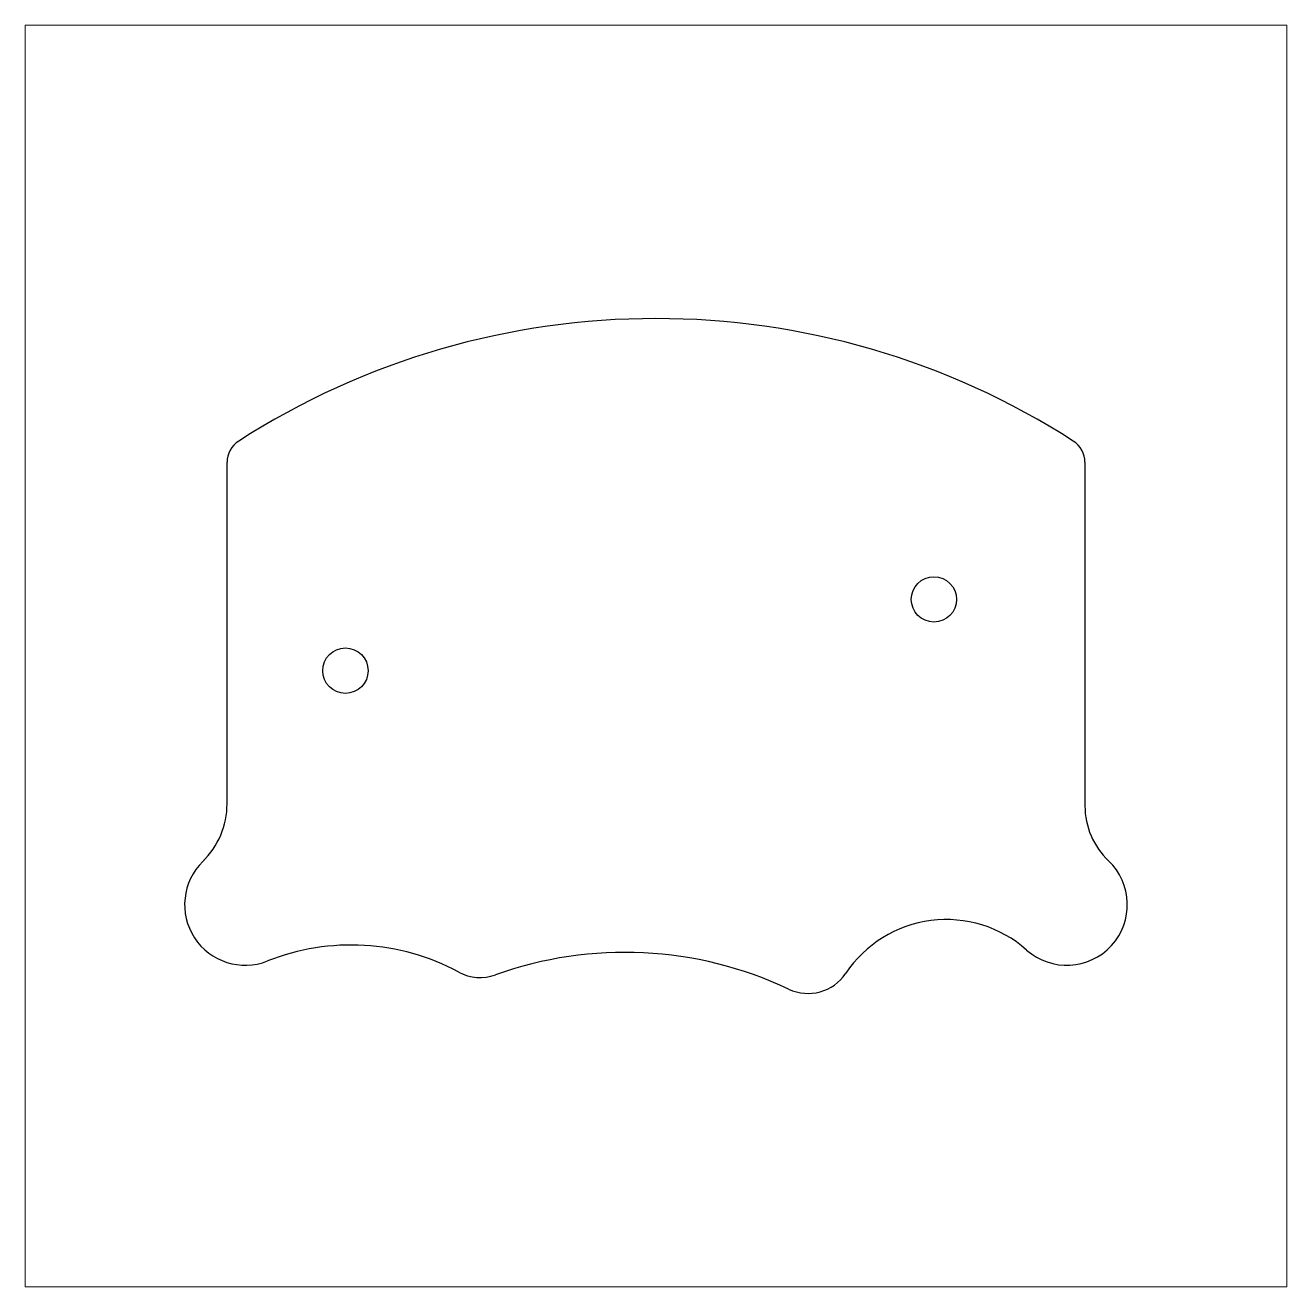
# Model space of a CAD drawing. Header units: millimetres. Extents: x -12.5 to 12.5, y -12.5 to 12.5.
import ezdxf

# ---------------------------------------------------------------- set-up
doc = ezdxf.new("R2010")
doc.units = ezdxf.units.MM
doc.header["$MEASUREMENT"] = 0
doc.layers.add('layer 1', color=7, linetype='Continuous')

msp = doc.modelspace()

# ---------------------------------------------------------------- linework, layer by layer
at = {"layer": 'layer 1', "color": 250, "lineweight": 20}
msp.add_lwpolyline([(-12.5, -12.5), (12.5, -12.5), (12.5, 12.5), (-12.5, 12.5), (-12.5, -12.5)], close=True, dxfattribs=at)
at = {"layer": 'layer 1', "lineweight": 25}
for points in [[(8.2703, 4.2595), (3.2319, 7.4966), (-3.2319, 7.4966), (-8.2703, 4.2595)], [(-8.2703, 4.2595), (-8.4134, 4.1675), (-8.5, 4.009), (-8.5, 3.8388)], [(8.5, 3.8388), (8.5, 4.009), (8.4134, 4.1675), (8.2703, 4.2595)], [(-8.5, -2.9278), (-8.5, -2.9278), (-8.5, 3.8388), (-8.5, 3.8388)], [(8.5, 3.8388), (8.5, 3.8388), (8.5, -2.9703), (8.5, -2.9703)], [(-8.9805, -4.0709), (-8.6732, -3.77), (-8.5, -3.3579), (-8.5, -2.9278)], [(8.5, -2.9703), (8.5, -3.3816), (8.6689, -3.7749), (8.9672, -4.0581)], [(-3.9089, -6.2639), (-5.0779, -5.6352), (-6.4648, -5.5547), (-7.6987, -6.0438)], [(2.6281, -6.6012), (0.8063, -5.741), (-1.2825, -5.6394), (-3.1792, -6.3186)], [(-3.9089, -6.2639), (-3.6844, -6.3847), (-3.4192, -6.4045), (-3.1792, -6.3186)], [(2.6281, -6.6012), (3.0309, -6.7914), (3.5123, -6.6582), (3.7602, -6.2881)]]:
    msp.add_open_spline(points, degree=3, dxfattribs=at)
for points, knots in [([(5.9579, 1.1217), (5.9579, 1.3702), (5.7564, 1.5717), (5.5079, 1.5717), (5.5079, 1.5717), (5.2594, 1.5717), (5.0579, 1.3702), (5.0579, 1.1217), (5.0579, 1.1217), (5.0579, 0.8732), (5.2594, 0.6717), (5.5079, 0.6717), (5.5079, 0.6717), (5.7564, 0.6717), (5.9579, 0.8732), (5.9579, 1.1217)], [0, 0, 0, 0, 0.2, 0.2, 0.2, 0.2, 0.4, 0.4, 0.4, 0.4, 0.6, 0.6, 0.6, 0.6, 1, 1, 1, 1]), ([(-5.7049, -0.2909), (-5.7049, -0.0423), (-5.9064, 0.1591), (-6.1549, 0.1591), (-6.1549, 0.1591), (-6.4034, 0.1591), (-6.6049, -0.0423), (-6.6049, -0.2909), (-6.6049, -0.2909), (-6.6049, -0.5394), (-6.4034, -0.7409), (-6.1549, -0.7409), (-6.1549, -0.7409), (-5.9064, -0.7409), (-5.7049, -0.5394), (-5.7049, -0.2909)], [0, 0, 0, 0, 0.2, 0.2, 0.2, 0.2, 0.4, 0.4, 0.4, 0.4, 0.6, 0.6, 0.6, 0.6, 1, 1, 1, 1]), ([(-8.9805, -4.0709), (-9.3888, -4.4707), (-9.4585, -5.1029), (-9.1472, -5.5821), (-9.1472, -5.5821), (-8.8358, -6.0612), (-8.2299, -6.2544), (-7.6987, -6.0438)], [0, 0, 0, 0, 0.3333333, 0.3333333, 0.3333333, 0.3333333, 1, 1, 1, 1]), ([(7.3454, -5.8267), (7.8355, -6.2607), (8.5829, -6.2218), (9.0253, -5.7393), (9.0253, -5.7393), (9.4678, -5.2568), (9.4419, -4.5088), (8.9672, -4.0581)], [0, 0, 0, 0, 0.3333333, 0.3333333, 0.3333333, 0.3333333, 1, 1, 1, 1]), ([(7.3454, -5.8267), (6.8268, -5.3675), (6.135, -5.1547), (5.448, -5.2431), (5.448, -5.2431), (4.7609, -5.3316), (4.1456, -5.7125), (3.7602, -6.2881)], [0, 0, 0, 0, 0.3333333, 0.3333333, 0.3333333, 0.3333333, 1, 1, 1, 1])]:
    msp.add_open_spline(points, degree=3, knots=knots, dxfattribs=at)

doc.saveas('drawing.dxf')
